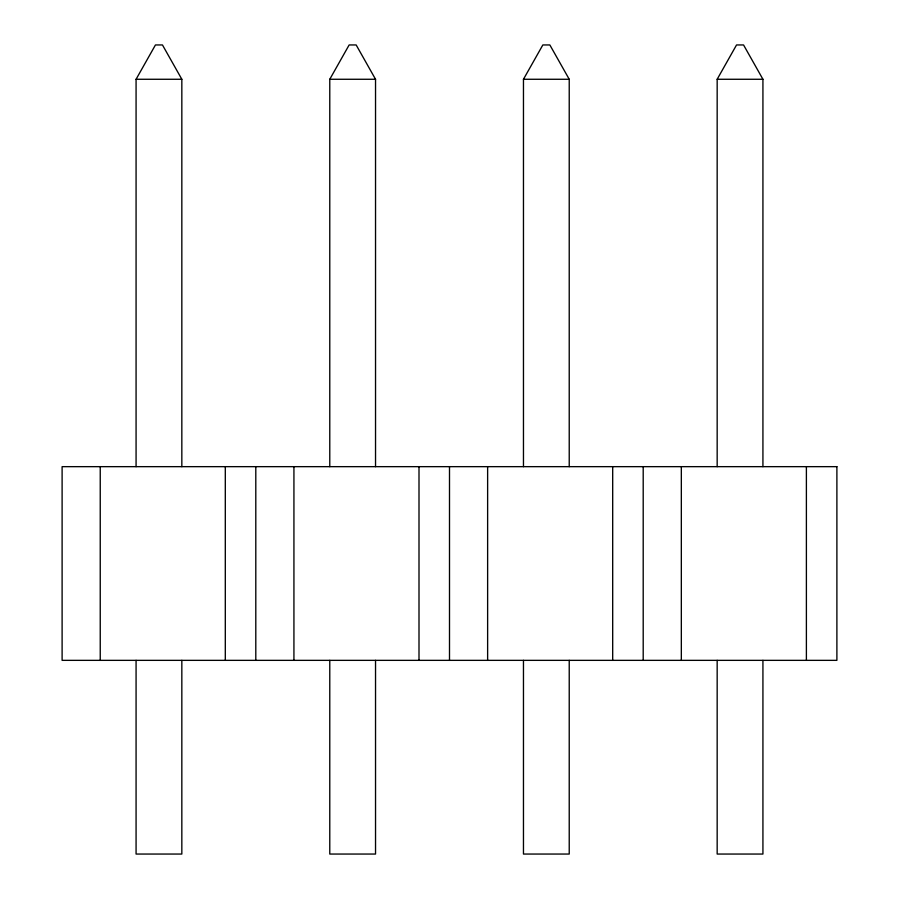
<?xml version="1.0" encoding="UTF-8"?>
<svg xmlns="http://www.w3.org/2000/svg" width="899" height="899" viewBox="0 0 899 899"><rect width="100%" height="100%" fill="white"/><g stroke="black" fill="none" stroke-linecap="round" stroke-linejoin="round"><path stroke-width="1.35" d="M136.075 466.66L136.075 79.269L155.448 44.95L162.461 44.95L181.834 79.269L181.834 466.66M329.776 466.66L329.776 79.269L349.149 44.95L356.161 44.95L375.535 79.269L375.535 466.66M523.465 466.66L523.465 79.269L542.839 44.95L549.851 44.95L569.224 79.269L569.224 466.66M717.166 466.66L717.166 79.269L736.539 44.95L743.552 44.95L762.925 79.269L762.925 466.66M136.075 79.269L181.834 79.269M329.776 79.269L375.535 79.269M523.465 79.269L569.224 79.269M717.166 79.269L762.925 79.269M806.392 466.66L806.392 660.349M762.925 660.349L762.925 854.05L717.166 854.05L717.166 660.349M681.33 466.66L681.33 660.349M643.201 466.66L643.201 660.349M612.691 466.66L612.691 660.349M569.224 660.349L569.224 854.05L523.465 854.05L523.465 660.349M487.629 466.66L487.629 660.349M449.5 466.66L449.5 660.349M419.001 466.66L419.001 660.349M375.535 660.349L375.535 854.05L329.776 854.05L329.776 660.349M293.928 466.66L293.928 660.349M255.799 466.66L255.799 660.349M225.301 466.66L225.301 660.349M181.834 660.349L181.834 854.05L136.075 854.05L136.075 660.349M100.239 466.66L100.239 660.349M836.89 466.66L62.11 466.66L62.11 660.349L836.89 660.349L836.89 466.66"/></g></svg>
